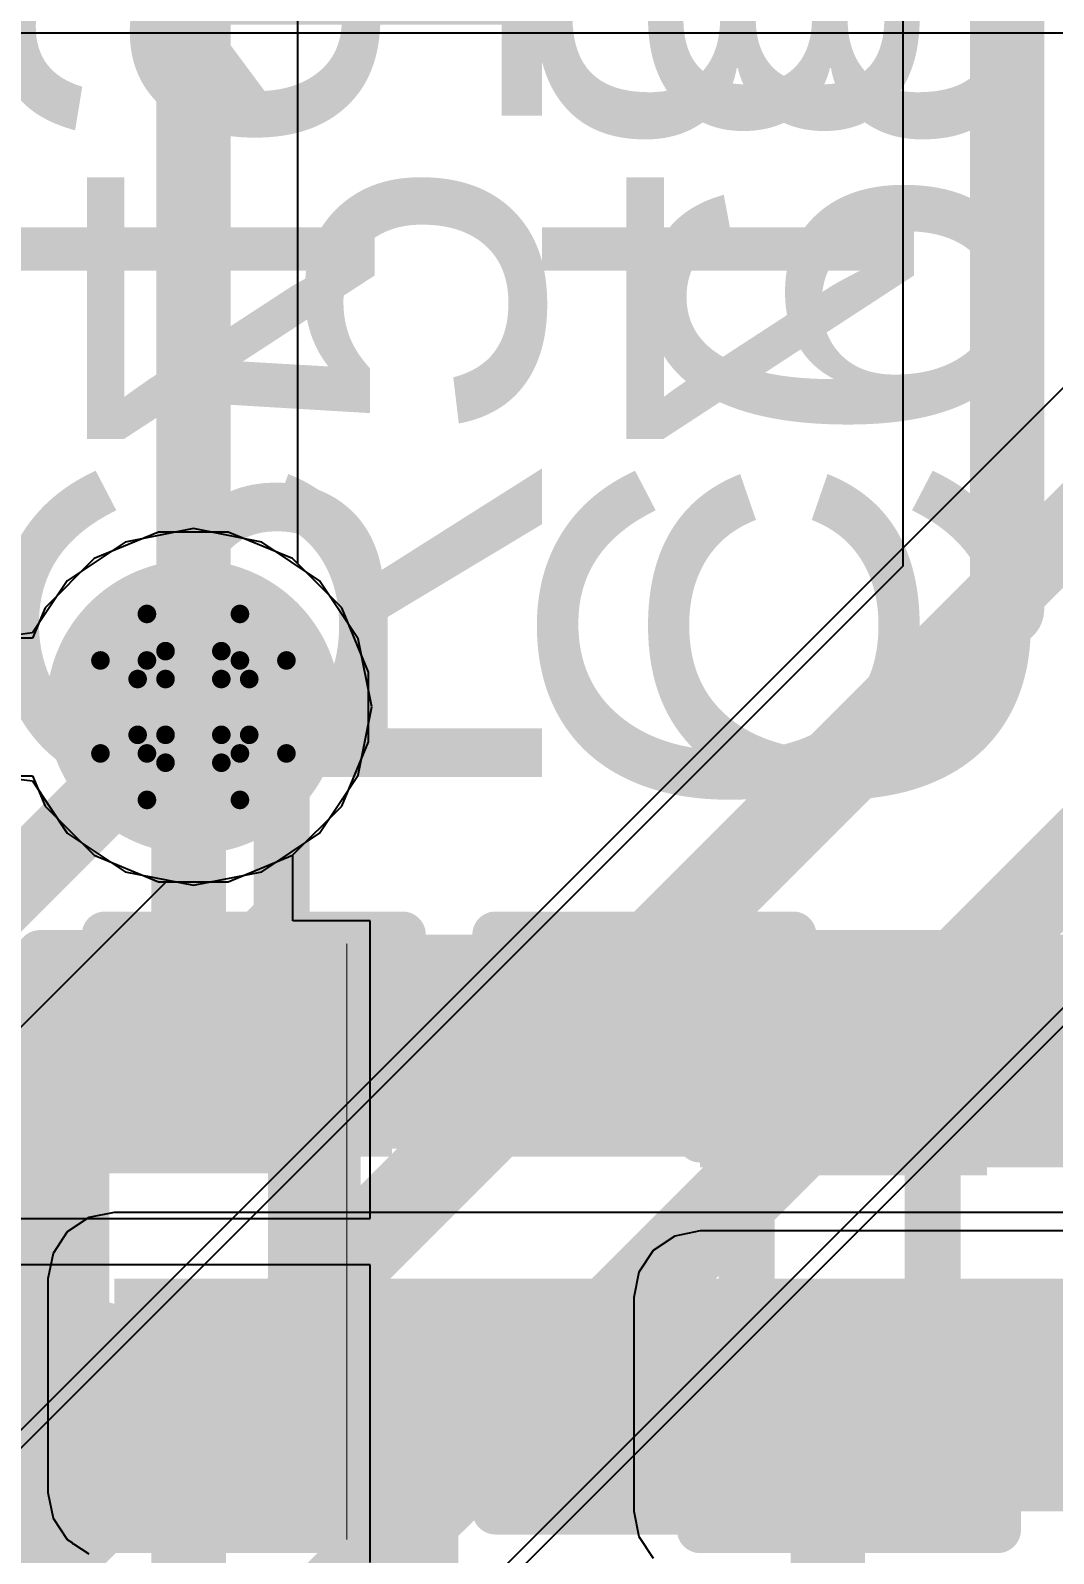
# Model space of a CAD drawing. Header units: inches. Extents: x -0.1 to 17.9, y -0.8 to 4.8.
# Drawn here: x 2.173 to 2.283, y 3.0515 to 3.2152 of the extents above; entities that cross this region are included whole.
import ezdxf

# ---------------------------------------------------------------- set-up
doc = ezdxf.new("R2010")
doc.units = ezdxf.units.IN
doc.header["$MEASUREMENT"] = 0
for name, color, linetype in [('Bottom Layer 1', 5, 'Continuous'), ('Bottom Overlay', 54, 'Continuous'), ('Bottom Paste', 16, 'Continuous'), ('Bottom Solder', 6, 'Continuous'), ('Drill Drawing', 1, 'Continuous'), ('GND+Signal', 16, 'Continuous'), ('Pad Holes', 156, 'Continuous'), ('PWR+Signal', 76, 'Continuous'), ('Top 3D Body', 56, 'Continuous'), ('Top Layer 1', 1, 'Continuous'), ('Top Overlay', 2, 'Continuous'), ('Top Paste', 8, 'Continuous'), ('Top Solder', 216, 'Continuous'), ('Via Holes', 16, 'Continuous')]:
    doc.layers.add(name, color=color, linetype=linetype)
doc.styles.add('Arial', font='', dxfattribs={"height": 0.2})
doc.styles.get('Arial').set_extended_font_data('Arial')

# ---------------------------------------------------------------- blocks, each defined once
blk = doc.blocks.new('C___0402_B_14')
at = {"layer": 'Bottom Layer 1'}
for points in [[(-0.0095, 0.0125), (-0.0095, -0.0125), (-0.0275, -0.0125), (-0.0275, 0.0125)], [(0.0275, 0.0125), (0.0275, -0.0125), (0.0095, -0.0125), (0.0095, 0.0125)]]:
    blk.add_hatch(color=5, dxfattribs=at).paths.add_polyline_path(points)
at = {"layer": 'Bottom Paste'}
for points in [[(-0.0095, 0.0125), (-0.0095, -0.0125), (-0.0275, -0.0125), (-0.0275, 0.0125)], [(0.0275, 0.0125), (0.0275, -0.0125), (0.0095, -0.0125), (0.0095, 0.0125)]]:
    blk.add_hatch(color=16, dxfattribs=at).paths.add_polyline_path(points)
at = {"layer": 'Bottom Solder'}
for points in [[(-0.00714, 0.01486), (-0.00714, -0.01486), (-0.02986, -0.01486), (-0.02986, 0.01486)], [(0.02986, 0.01486), (0.02986, -0.01486), (0.00714, -0.01486), (0.00714, 0.01486)]]:
    blk.add_hatch(color=6, dxfattribs=at).paths.add_polyline_path(points)
at = {"layer": 'Bottom Overlay'}
for points in [[(-0.031, 0.016, 0.005, 0.005, 0), (-0.031, -0.016, 0.005, 0.005, 0)], [(-0.031, 0.016, 0.005, 0.005, 0), (-0.011, 0.016, 0.005, 0.005, 0)], [(0.011, 0.016, 0.005, 0.005, 0), (0.031, 0.016, 0.005, 0.005, 0)], [(0.031, 0.016, 0.005, 0.005, 0), (0.031, -0.016, 0.005, 0.005, 0)], [(-0.031, -0.016, 0.005, 0.005, 0), (-0.011, -0.016, 0.005, 0.005, 0)], [(0.011, -0.016, 0.005, 0.005, 0), (0.031, -0.016, 0.005, 0.005, 0)]]:
    blk.add_lwpolyline(points, format="xyseb", dxfattribs=at)
for points in [[(-0.03225, 0.016, 0.0025, 0.0025, 1), (-0.02975, 0.016, 0.0025, 0.0025, 1)], [(-0.03225, 0.016, 0.0025, 0.0025, 1), (-0.02975, 0.016, 0.0025, 0.0025, 1)], [(-0.01225, 0.016, 0.0025, 0.0025, 1), (-0.00975, 0.016, 0.0025, 0.0025, 1)], [(0.00975, 0.016, 0.0025, 0.0025, 1), (0.01225, 0.016, 0.0025, 0.0025, 1)], [(0.02975, 0.016, 0.0025, 0.0025, 1), (0.03225, 0.016, 0.0025, 0.0025, 1)], [(0.02975, 0.016, 0.0025, 0.0025, 1), (0.03225, 0.016, 0.0025, 0.0025, 1)], [(-0.03225, -0.016, 0.0025, 0.0025, 1), (-0.02975, -0.016, 0.0025, 0.0025, 1)], [(-0.03225, -0.016, 0.0025, 0.0025, 1), (-0.02975, -0.016, 0.0025, 0.0025, 1)], [(-0.01225, -0.016, 0.0025, 0.0025, 1), (-0.00975, -0.016, 0.0025, 0.0025, 1)], [(0.00975, -0.016, 0.0025, 0.0025, 1), (0.01225, -0.016, 0.0025, 0.0025, 1)], [(0.02975, -0.016, 0.0025, 0.0025, 1), (0.03225, -0.016, 0.0025, 0.0025, 1)], [(0.02975, -0.016, 0.0025, 0.0025, 1), (0.03225, -0.016, 0.0025, 0.0025, 1)]]:
    blk.add_lwpolyline(points, format="xyseb", close=True, dxfattribs=at)
blk = doc.blocks.new('C___0402_B_15')
at = {"layer": 'Bottom Layer 1'}
for points in [[(-0.0095, 0.0125), (-0.0095, -0.0125), (-0.0275, -0.0125), (-0.0275, 0.0125)], [(0.0275, 0.0125), (0.0275, -0.0125), (0.0095, -0.0125), (0.0095, 0.0125)]]:
    blk.add_hatch(color=5, dxfattribs=at).paths.add_polyline_path(points)
at = {"layer": 'Bottom Paste'}
for points in [[(-0.0095, 0.0125), (-0.0095, -0.0125), (-0.0275, -0.0125), (-0.0275, 0.0125)], [(0.0275, 0.0125), (0.0275, -0.0125), (0.0095, -0.0125), (0.0095, 0.0125)]]:
    blk.add_hatch(color=16, dxfattribs=at).paths.add_polyline_path(points)
at = {"layer": 'Bottom Solder'}
for points in [[(-0.00714, 0.01486), (-0.00714, -0.01486), (-0.02986, -0.01486), (-0.02986, 0.01486)], [(0.02986, 0.01486), (0.02986, -0.01486), (0.00714, -0.01486), (0.00714, 0.01486)]]:
    blk.add_hatch(color=6, dxfattribs=at).paths.add_polyline_path(points)
at = {"layer": 'Bottom Overlay'}
for points in [[(-0.031, 0.016, 0.005, 0.005, 0), (-0.031, -0.016, 0.005, 0.005, 0)], [(-0.031, 0.016, 0.005, 0.005, 0), (-0.011, 0.016, 0.005, 0.005, 0)], [(0.011, 0.016, 0.005, 0.005, 0), (0.031, 0.016, 0.005, 0.005, 0)], [(0.031, 0.016, 0.005, 0.005, 0), (0.031, -0.016, 0.005, 0.005, 0)], [(-0.031, -0.016, 0.005, 0.005, 0), (-0.011, -0.016, 0.005, 0.005, 0)], [(0.011, -0.016, 0.005, 0.005, 0), (0.031, -0.016, 0.005, 0.005, 0)]]:
    blk.add_lwpolyline(points, format="xyseb", dxfattribs=at)
for points in [[(-0.03225, 0.016, 0.0025, 0.0025, 1), (-0.02975, 0.016, 0.0025, 0.0025, 1)], [(-0.03225, 0.016, 0.0025, 0.0025, 1), (-0.02975, 0.016, 0.0025, 0.0025, 1)], [(-0.01225, 0.016, 0.0025, 0.0025, 1), (-0.00975, 0.016, 0.0025, 0.0025, 1)], [(0.00975, 0.016, 0.0025, 0.0025, 1), (0.01225, 0.016, 0.0025, 0.0025, 1)], [(0.02975, 0.016, 0.0025, 0.0025, 1), (0.03225, 0.016, 0.0025, 0.0025, 1)], [(0.02975, 0.016, 0.0025, 0.0025, 1), (0.03225, 0.016, 0.0025, 0.0025, 1)], [(-0.03225, -0.016, 0.0025, 0.0025, 1), (-0.02975, -0.016, 0.0025, 0.0025, 1)], [(-0.03225, -0.016, 0.0025, 0.0025, 1), (-0.02975, -0.016, 0.0025, 0.0025, 1)], [(-0.01225, -0.016, 0.0025, 0.0025, 1), (-0.00975, -0.016, 0.0025, 0.0025, 1)], [(0.00975, -0.016, 0.0025, 0.0025, 1), (0.01225, -0.016, 0.0025, 0.0025, 1)], [(0.02975, -0.016, 0.0025, 0.0025, 1), (0.03225, -0.016, 0.0025, 0.0025, 1)], [(0.02975, -0.016, 0.0025, 0.0025, 1), (0.03225, -0.016, 0.0025, 0.0025, 1)]]:
    blk.add_lwpolyline(points, format="xyseb", close=True, dxfattribs=at)
blk = doc.blocks.new('C___0402_34')
at = {"layer": 'Top Layer 1'}
for points in [[(-0.0275, -0.0125), (-0.0275, 0.0125), (-0.0095, 0.0125), (-0.0095, -0.0125)], [(0.0095, -0.0125), (0.0095, 0.0125), (0.0275, 0.0125), (0.0275, -0.0125)]]:
    blk.add_hatch(color=1, dxfattribs=at).paths.add_polyline_path(points)
at = {"layer": 'Top Paste'}
for points in [[(-0.0275, -0.0125), (-0.0275, 0.0125), (-0.0095, 0.0125), (-0.0095, -0.0125)], [(0.0095, -0.0125), (0.0095, 0.0125), (0.0275, 0.0125), (0.0275, -0.0125)]]:
    blk.add_hatch(color=8, dxfattribs=at).paths.add_polyline_path(points)
at = {"layer": 'Top Solder'}
for points in [[(-0.02986, -0.01486), (-0.02986, 0.01486), (-0.00714, 0.01486), (-0.00714, -0.01486)], [(0.00714, -0.01486), (0.00714, 0.01486), (0.02986, 0.01486), (0.02986, -0.01486)]]:
    blk.add_hatch(color=216, dxfattribs=at).paths.add_polyline_path(points)
at = {"layer": 'Top Overlay'}
for points in [[(-0.031, 0.016, 0.005, 0.005, 0), (-0.011, 0.016, 0.005, 0.005, 0)], [(-0.031, 0.016, 0.005, 0.005, 0), (-0.031, -0.016, 0.005, 0.005, 0)], [(0.011, 0.016, 0.005, 0.005, 0), (0.031, 0.016, 0.005, 0.005, 0)], [(0.031, 0.016, 0.005, 0.005, 0), (0.031, -0.016, 0.005, 0.005, 0)], [(-0.031, -0.016, 0.005, 0.005, 0), (-0.011, -0.016, 0.005, 0.005, 0)], [(0.011, -0.016, 0.005, 0.005, 0), (0.031, -0.016, 0.005, 0.005, 0)]]:
    blk.add_lwpolyline(points, format="xyseb", dxfattribs=at)
for points in [[(-0.03225, 0.016, 0.0025, 0.0025, 1), (-0.02975, 0.016, 0.0025, 0.0025, 1)], [(-0.03225, 0.016, 0.0025, 0.0025, 1), (-0.02975, 0.016, 0.0025, 0.0025, 1)], [(-0.01225, 0.016, 0.0025, 0.0025, 1), (-0.00975, 0.016, 0.0025, 0.0025, 1)], [(0.00975, 0.016, 0.0025, 0.0025, 1), (0.01225, 0.016, 0.0025, 0.0025, 1)], [(0.02975, 0.016, 0.0025, 0.0025, 1), (0.03225, 0.016, 0.0025, 0.0025, 1)], [(0.02975, 0.016, 0.0025, 0.0025, 1), (0.03225, 0.016, 0.0025, 0.0025, 1)], [(-0.03225, -0.016, 0.0025, 0.0025, 1), (-0.02975, -0.016, 0.0025, 0.0025, 1)], [(-0.03225, -0.016, 0.0025, 0.0025, 1), (-0.02975, -0.016, 0.0025, 0.0025, 1)], [(-0.01225, -0.016, 0.0025, 0.0025, 1), (-0.00975, -0.016, 0.0025, 0.0025, 1)], [(0.00975, -0.016, 0.0025, 0.0025, 1), (0.01225, -0.016, 0.0025, 0.0025, 1)], [(0.02975, -0.016, 0.0025, 0.0025, 1), (0.03225, -0.016, 0.0025, 0.0025, 1)], [(0.02975, -0.016, 0.0025, 0.0025, 1), (0.03225, -0.016, 0.0025, 0.0025, 1)]]:
    blk.add_lwpolyline(points, format="xyseb", close=True, dxfattribs=at)
blk = doc.blocks.new('R___0402_92')
at = {"layer": 'Top Layer 1'}
for points in [[(-0.0275, -0.0125), (-0.0275, 0.0125), (-0.0095, 0.0125), (-0.0095, -0.0125)], [(0.0095, -0.0125), (0.0095, 0.0125), (0.0275, 0.0125), (0.0275, -0.0125)]]:
    blk.add_hatch(color=1, dxfattribs=at).paths.add_polyline_path(points)
at = {"layer": 'Top Paste'}
for points in [[(-0.0275, -0.0125), (-0.0275, 0.0125), (-0.0095, 0.0125), (-0.0095, -0.0125)], [(0.0095, -0.0125), (0.0095, 0.0125), (0.0275, 0.0125), (0.0275, -0.0125)]]:
    blk.add_hatch(color=8, dxfattribs=at).paths.add_polyline_path(points)
at = {"layer": 'Top Solder'}
for points in [[(-0.02967, -0.01466), (-0.02967, 0.01467), (-0.00733, 0.01467), (-0.00733, -0.01466)], [(0.00733, -0.01466), (0.00733, 0.01467), (0.02967, 0.01467), (0.02967, -0.01466)]]:
    blk.add_hatch(color=216, dxfattribs=at).paths.add_polyline_path(points)
at = {"layer": 'Top Overlay'}
for points in [[(-0.031, 0.016, 0.005, 0.005, 0), (-0.031, -0.016, 0.005, 0.005, 0)], [(-0.031, 0.016, 0.005, 0.005, 0), (0.031, 0.016, 0.005, 0.005, 0)], [(0.031, 0.016, 0.005, 0.005, 0), (0.031, -0.016, 0.005, 0.005, 0)], [(-0.031, -0.016, 0.005, 0.005, 0), (0.031, -0.016, 0.005, 0.005, 0)], [(-0.032, -0.017, 0.000127, 0.000127, 0), (0.032, -0.017, 0.000127, 0.000127, 0)]]:
    blk.add_lwpolyline(points, format="xyseb", dxfattribs=at)
for points in [[(-0.03225, 0.016, 0.0025, 0.0025, 1), (-0.02975, 0.016, 0.0025, 0.0025, 1)], [(-0.03225, 0.016, 0.0025, 0.0025, 1), (-0.02975, 0.016, 0.0025, 0.0025, 1)], [(0.02975, 0.016, 0.0025, 0.0025, 1), (0.03225, 0.016, 0.0025, 0.0025, 1)], [(0.02975, 0.016, 0.0025, 0.0025, 1), (0.03225, 0.016, 0.0025, 0.0025, 1)], [(-0.03225, -0.016, 0.0025, 0.0025, 1), (-0.02975, -0.016, 0.0025, 0.0025, 1)], [(-0.03225, -0.016, 0.0025, 0.0025, 1), (-0.02975, -0.016, 0.0025, 0.0025, 1)], [(0.02975, -0.016, 0.0025, 0.0025, 1), (0.03225, -0.016, 0.0025, 0.0025, 1)], [(0.02975, -0.016, 0.0025, 0.0025, 1), (0.03225, -0.016, 0.0025, 0.0025, 1)], [(-0.03203, -0.017, 0.0000635, 0.0000635, 1), (-0.03197, -0.017, 0.0000635, 0.0000635, 1)], [(0.03197, -0.017, 0.0000635, 0.0000635, 1), (0.03203, -0.017, 0.0000635, 0.0000635, 1)]]:
    blk.add_lwpolyline(points, format="xyseb", close=True, dxfattribs=at)

msp = doc.modelspace()

# ---------------------------------------------------------------- hatches: boundary and pattern name
at = {"layer": 'Bottom Layer 1'}
h = msp.add_hatch(color=5, dxfattribs=at)
edge = h.paths.add_edge_path()
edge.add_arc((2.19051, 3.1425), 0.01181, 0, 360)
for points in [[(2.363, 3.118), (2.182, 3.118), (2.182, 3.095), (2.363, 3.095)], [(2.363, 3.081), (2.182, 3.081), (2.182, 3.058), (2.363, 3.058)]]:
    msp.add_hatch(color=5, dxfattribs=at).paths.add_polyline_path(points)
at = {"layer": 'Bottom Solder'}
h = msp.add_hatch(color=6, dxfattribs=at)
edge = h.paths.add_edge_path()
edge.add_arc((2.19051, 3.1425), 0.01581, 0, 360)
at = {"layer": 'GND+Signal'}
h = msp.add_hatch(color=16, dxfattribs=at)
edge = h.paths.add_edge_path()
edge.add_arc((2.19051, 3.1425), 0.01181, 0, 360)
at = {"layer": 'Pad Holes'}
h = msp.add_hatch(color=7, dxfattribs=at)
edge = h.paths.add_edge_path()
edge.add_arc((2.2, 3.15), 0.0015, 0, 360)
h = msp.add_hatch(color=7, dxfattribs=at)
edge = h.paths.add_edge_path()
edge.add_arc((2.2, 3.12), 0.0015, 0, 360)
h = msp.add_hatch(color=7, dxfattribs=at)
edge = h.paths.add_edge_path()
edge.add_arc((2.2, 3.12), 0.0015, 0, 360)
h = msp.add_hatch(color=7, dxfattribs=at)
edge = h.paths.add_edge_path()
edge.add_arc((2.194, 3.114), 0.0015, 0, 360)
h = msp.add_hatch(color=7, dxfattribs=at)
edge = h.paths.add_edge_path()
edge.add_arc((2.25, 3.10469), 0.0015, 0, 360)
h = msp.add_hatch(color=7, dxfattribs=at)
edge = h.paths.add_edge_path()
edge.add_arc((2.27, 3.10469), 0.0015, 0, 360)
h = msp.add_hatch(color=7, dxfattribs=at)
edge = h.paths.add_edge_path()
edge.add_arc((2.17898, 3.10165), 0.00125, 0, 360)
h = msp.add_hatch(color=7, dxfattribs=at)
edge = h.paths.add_edge_path()
edge.add_arc((2.20102, 3.10165), 0.00125, 0, 360)
h = msp.add_hatch(color=7, dxfattribs=at)
edge = h.paths.add_edge_path()
edge.add_arc((2.25, 3.06531), 0.0015, 0, 360)
h = msp.add_hatch(color=7, dxfattribs=at)
edge = h.paths.add_edge_path()
edge.add_arc((2.27, 3.06531), 0.0015, 0, 360)
h = msp.add_hatch(color=7, dxfattribs=at)
edge = h.paths.add_edge_path()
edge.add_arc((2.17898, 3.05835), 0.00125, 0, 360)
h = msp.add_hatch(color=7, dxfattribs=at)
edge = h.paths.add_edge_path()
edge.add_arc((2.20102, 3.05835), 0.00125, 0, 360)
at = {"layer": 'PWR+Signal'}
h = msp.add_hatch(color=76, dxfattribs=at)
edge = h.paths.add_edge_path()
edge.add_arc((2.19051, 3.1425), 0.01181, 0, 360)
at = {"layer": 'Top 3D Body'}
h = msp.add_hatch(color=56, dxfattribs=at)
edge = h.paths.add_edge_path()
edge.add_arc((2.2, 3.15), 0.0015, 0, 360)
h = msp.add_hatch(color=56, dxfattribs=at)
edge = h.paths.add_edge_path()
edge.add_arc((2.2, 3.12), 0.0015, 0, 360)
h = msp.add_hatch(color=56, dxfattribs=at)
edge = h.paths.add_edge_path()
edge.add_arc((2.2, 3.12), 0.0015, 0, 360)
h = msp.add_hatch(color=56, dxfattribs=at)
edge = h.paths.add_edge_path()
edge.add_arc((2.194, 3.114), 0.0015, 0, 360)
h = msp.add_hatch(color=56, dxfattribs=at)
edge = h.paths.add_edge_path()
edge.add_arc((2.25, 3.10469), 0.0015, 0, 360)
h = msp.add_hatch(color=56, dxfattribs=at)
edge = h.paths.add_edge_path()
edge.add_arc((2.27, 3.10469), 0.0015, 0, 360)
h = msp.add_hatch(color=56, dxfattribs=at)
edge = h.paths.add_edge_path()
edge.add_arc((2.17898, 3.10165), 0.00125, 0, 360)
h = msp.add_hatch(color=56, dxfattribs=at)
edge = h.paths.add_edge_path()
edge.add_arc((2.20102, 3.10165), 0.00125, 0, 360)
h = msp.add_hatch(color=56, dxfattribs=at)
edge = h.paths.add_edge_path()
edge.add_arc((2.25, 3.06531), 0.0015, 0, 360)
h = msp.add_hatch(color=56, dxfattribs=at)
edge = h.paths.add_edge_path()
edge.add_arc((2.27, 3.06531), 0.0015, 0, 360)
h = msp.add_hatch(color=56, dxfattribs=at)
edge = h.paths.add_edge_path()
edge.add_arc((2.17898, 3.05835), 0.00125, 0, 360)
h = msp.add_hatch(color=56, dxfattribs=at)
edge = h.paths.add_edge_path()
edge.add_arc((2.20102, 3.05835), 0.00125, 0, 360)
at = {"layer": 'Top Layer 1'}
h = msp.add_hatch(color=1, dxfattribs=at)
edge = h.paths.add_edge_path()
edge.add_arc((2.19051, 3.1425), 0.01181, 0, 360)
for points in [[(2.245, 3.093), (2.405, 3.093), (2.405, 3.116), (2.245, 3.116)], [(2.245, 3.056), (2.405, 3.056), (2.405, 3.079), (2.245, 3.079)]]:
    msp.add_hatch(color=1, dxfattribs=at).paths.add_polyline_path(points)
at = {"layer": 'Via Holes'}
h = msp.add_hatch(color=7, dxfattribs=at)
edge = h.paths.add_edge_path()
edge.add_arc((2.19051, 3.1425), 0.00591, 0, 360)

# ---------------------------------------------------------------- linework, layer by layer
at = {"layer": 'Bottom Layer 1'}
for p, q in [((2.20173, 3.15789), (2.20173, 3.22686)), ((2.20646, 3.15316), (2.20173, 3.15789)), ((2.20932, 3.14624), (2.20646, 3.15316)), ((2.20932, 3.13876), (2.20932, 3.14624)), ((2.20646, 3.13184), (2.20932, 3.13876)), ((2.1678, 3.13509), (2.17322, 3.13509)), ((2.17322, 3.13509), (2.17456, 3.13184)), ((2.17456, 3.13184), (2.17985, 3.12655)), ((2.20117, 3.12655), (2.20646, 3.13184)), ((2.17985, 3.12655), (2.18677, 3.12369)), ((2.19425, 3.12369), (2.20117, 3.12655)), ((2.18677, 3.12369), (2.19425, 3.12369)), ((2.17927, 3.08759), (2.17695, 3.08605)), ((2.182, 3.08814), (2.17927, 3.08759)), ((2.363, 3.08814), (2.182, 3.08814)), ((2.17695, 3.08605), (2.17541, 3.08373)), ((2.17541, 3.08373), (2.17486, 3.081)), ((2.17486, 3.081), (2.17486, 3.058)), ((2.17486, 3.058), (2.17541, 3.05527)), ((2.17541, 3.05527), (2.17695, 3.05295)), ((2.17695, 3.05295), (2.1775, 3.05259)), ((2.1775, 3.05259), (2.1775, 3.0525)), ((2.1775, 3.0525), (2.17763, 3.0525)), ((2.17763, 3.0525), (2.17927, 3.05141))]:
    msp.add_line(p, q, dxfattribs=at)
for points in [[(2.19051, 3.1425, 0.008, 0.008, 0), (2.19051, 3.23151, 0.008, 0.008, 0)], [(2.213, 3.01, 0.012, 0.012, 0), (2.213, 3.066, 0.012, 0.012, 0)]]:
    msp.add_lwpolyline(points, format="xyseb", dxfattribs=at)
for points in [[(2.18851, 3.1425, 0.004, 0.004, 1), (2.19251, 3.1425, 0.004, 0.004, 1)], [(2.21, 3.066, 0.006, 0.006, 1), (2.216, 3.066, 0.006, 0.006, 1)]]:
    msp.add_lwpolyline(points, format="xyseb", close=True, dxfattribs=at)
at = {"layer": 'Drill Drawing'}
for points in [[(2.18551, 3.1475, 0.002, 0.002, 0), (2.18551, 3.1525, 0.002, 0.002, 0)], [(2.18551, 3.1525, 0.002, 0.002, 0), (2.19551, 3.1525, 0.002, 0.002, 0)], [(2.19551, 3.1475, 0.002, 0.002, 0), (2.19551, 3.1525, 0.002, 0.002, 0)], [(2.18051, 3.1375, 0.002, 0.002, 0), (2.18051, 3.1475, 0.002, 0.002, 0)], [(2.18051, 3.1475, 0.002, 0.002, 0), (2.18551, 3.1475, 0.002, 0.002, 0)], [(2.18751, 3.1455, 0.002, 0.002, 0), (2.18751, 3.1485, 0.002, 0.002, 0)], [(2.18751, 3.1485, 0.002, 0.002, 0), (2.19351, 3.1485, 0.002, 0.002, 0)], [(2.19351, 3.1455, 0.002, 0.002, 0), (2.19351, 3.1485, 0.002, 0.002, 0)], [(2.19551, 3.1475, 0.002, 0.002, 0), (2.20051, 3.1475, 0.002, 0.002, 0)], [(2.20051, 3.1375, 0.002, 0.002, 0), (2.20051, 3.1475, 0.002, 0.002, 0)], [(2.18451, 3.1395, 0.002, 0.002, 0), (2.18451, 3.1455, 0.002, 0.002, 0)], [(2.18451, 3.1455, 0.002, 0.002, 0), (2.18751, 3.1455, 0.002, 0.002, 0)], [(2.19351, 3.1455, 0.002, 0.002, 0), (2.19651, 3.1455, 0.002, 0.002, 0)], [(2.19651, 3.1395, 0.002, 0.002, 0), (2.19651, 3.1455, 0.002, 0.002, 0)], [(2.18451, 3.1395, 0.002, 0.002, 0), (2.18751, 3.1395, 0.002, 0.002, 0)], [(2.18751, 3.1365, 0.002, 0.002, 0), (2.18751, 3.1395, 0.002, 0.002, 0)], [(2.19351, 3.1395, 0.002, 0.002, 0), (2.19651, 3.1395, 0.002, 0.002, 0)], [(2.19351, 3.1365, 0.002, 0.002, 0), (2.19351, 3.1395, 0.002, 0.002, 0)], [(2.18051, 3.1375, 0.002, 0.002, 0), (2.18551, 3.1375, 0.002, 0.002, 0)], [(2.18551, 3.1325, 0.002, 0.002, 0), (2.18551, 3.1375, 0.002, 0.002, 0)], [(2.19551, 3.1375, 0.002, 0.002, 0), (2.20051, 3.1375, 0.002, 0.002, 0)], [(2.19551, 3.1325, 0.002, 0.002, 0), (2.19551, 3.1375, 0.002, 0.002, 0)], [(2.18751, 3.1365, 0.002, 0.002, 0), (2.19351, 3.1365, 0.002, 0.002, 0)], [(2.18551, 3.1325, 0.002, 0.002, 0), (2.19551, 3.1325, 0.002, 0.002, 0)]]:
    msp.add_lwpolyline(points, format="xyseb", dxfattribs=at)
for points in [[(2.18501, 3.1525, 0.001, 0.001, 1), (2.18601, 3.1525, 0.001, 0.001, 1)], [(2.18501, 3.1525, 0.001, 0.001, 1), (2.18601, 3.1525, 0.001, 0.001, 1)], [(2.19501, 3.1525, 0.001, 0.001, 1), (2.19601, 3.1525, 0.001, 0.001, 1)], [(2.19501, 3.1525, 0.001, 0.001, 1), (2.19601, 3.1525, 0.001, 0.001, 1)], [(2.18001, 3.1475, 0.001, 0.001, 1), (2.18101, 3.1475, 0.001, 0.001, 1)], [(2.18001, 3.1475, 0.001, 0.001, 1), (2.18101, 3.1475, 0.001, 0.001, 1)], [(2.18501, 3.1475, 0.001, 0.001, 1), (2.18601, 3.1475, 0.001, 0.001, 1)], [(2.18501, 3.1475, 0.001, 0.001, 1), (2.18601, 3.1475, 0.001, 0.001, 1)], [(2.18701, 3.1485, 0.001, 0.001, 1), (2.18801, 3.1485, 0.001, 0.001, 1)], [(2.18701, 3.1485, 0.001, 0.001, 1), (2.18801, 3.1485, 0.001, 0.001, 1)], [(2.19301, 3.1485, 0.001, 0.001, 1), (2.19401, 3.1485, 0.001, 0.001, 1)], [(2.19301, 3.1485, 0.001, 0.001, 1), (2.19401, 3.1485, 0.001, 0.001, 1)], [(2.19501, 3.1475, 0.001, 0.001, 1), (2.19601, 3.1475, 0.001, 0.001, 1)], [(2.19501, 3.1475, 0.001, 0.001, 1), (2.19601, 3.1475, 0.001, 0.001, 1)], [(2.20001, 3.1475, 0.001, 0.001, 1), (2.20101, 3.1475, 0.001, 0.001, 1)], [(2.20001, 3.1475, 0.001, 0.001, 1), (2.20101, 3.1475, 0.001, 0.001, 1)], [(2.18401, 3.1455, 0.001, 0.001, 1), (2.18501, 3.1455, 0.001, 0.001, 1)], [(2.18401, 3.1455, 0.001, 0.001, 1), (2.18501, 3.1455, 0.001, 0.001, 1)], [(2.18701, 3.1455, 0.001, 0.001, 1), (2.18801, 3.1455, 0.001, 0.001, 1)], [(2.18701, 3.1455, 0.001, 0.001, 1), (2.18801, 3.1455, 0.001, 0.001, 1)], [(2.19301, 3.1455, 0.001, 0.001, 1), (2.19401, 3.1455, 0.001, 0.001, 1)], [(2.19301, 3.1455, 0.001, 0.001, 1), (2.19401, 3.1455, 0.001, 0.001, 1)], [(2.19601, 3.1455, 0.001, 0.001, 1), (2.19701, 3.1455, 0.001, 0.001, 1)], [(2.19601, 3.1455, 0.001, 0.001, 1), (2.19701, 3.1455, 0.001, 0.001, 1)], [(2.18401, 3.1395, 0.001, 0.001, 1), (2.18501, 3.1395, 0.001, 0.001, 1)], [(2.18401, 3.1395, 0.001, 0.001, 1), (2.18501, 3.1395, 0.001, 0.001, 1)], [(2.18701, 3.1395, 0.001, 0.001, 1), (2.18801, 3.1395, 0.001, 0.001, 1)], [(2.18701, 3.1395, 0.001, 0.001, 1), (2.18801, 3.1395, 0.001, 0.001, 1)], [(2.19301, 3.1395, 0.001, 0.001, 1), (2.19401, 3.1395, 0.001, 0.001, 1)], [(2.19301, 3.1395, 0.001, 0.001, 1), (2.19401, 3.1395, 0.001, 0.001, 1)], [(2.19601, 3.1395, 0.001, 0.001, 1), (2.19701, 3.1395, 0.001, 0.001, 1)], [(2.19601, 3.1395, 0.001, 0.001, 1), (2.19701, 3.1395, 0.001, 0.001, 1)], [(2.18001, 3.1375, 0.001, 0.001, 1), (2.18101, 3.1375, 0.001, 0.001, 1)], [(2.18001, 3.1375, 0.001, 0.001, 1), (2.18101, 3.1375, 0.001, 0.001, 1)], [(2.18501, 3.1375, 0.001, 0.001, 1), (2.18601, 3.1375, 0.001, 0.001, 1)], [(2.18501, 3.1375, 0.001, 0.001, 1), (2.18601, 3.1375, 0.001, 0.001, 1)], [(2.19501, 3.1375, 0.001, 0.001, 1), (2.19601, 3.1375, 0.001, 0.001, 1)], [(2.19501, 3.1375, 0.001, 0.001, 1), (2.19601, 3.1375, 0.001, 0.001, 1)], [(2.20001, 3.1375, 0.001, 0.001, 1), (2.20101, 3.1375, 0.001, 0.001, 1)], [(2.20001, 3.1375, 0.001, 0.001, 1), (2.20101, 3.1375, 0.001, 0.001, 1)], [(2.18701, 3.1365, 0.001, 0.001, 1), (2.18801, 3.1365, 0.001, 0.001, 1)], [(2.18701, 3.1365, 0.001, 0.001, 1), (2.18801, 3.1365, 0.001, 0.001, 1)], [(2.19301, 3.1365, 0.001, 0.001, 1), (2.19401, 3.1365, 0.001, 0.001, 1)], [(2.19301, 3.1365, 0.001, 0.001, 1), (2.19401, 3.1365, 0.001, 0.001, 1)], [(2.18501, 3.1325, 0.001, 0.001, 1), (2.18601, 3.1325, 0.001, 0.001, 1)], [(2.18501, 3.1325, 0.001, 0.001, 1), (2.18601, 3.1325, 0.001, 0.001, 1)], [(2.19501, 3.1325, 0.001, 0.001, 1), (2.19601, 3.1325, 0.001, 0.001, 1)], [(2.19501, 3.1325, 0.001, 0.001, 1), (2.19601, 3.1325, 0.001, 0.001, 1)]]:
    msp.add_lwpolyline(points, format="xyseb", close=True, dxfattribs=at)
at = {"layer": 'GND+Signal'}
for p, q in [((2.26678, 3.24187), (2.26678, 3.15765)), ((2.19051, 3.16168), (2.18317, 3.16022)), ((2.19785, 3.16022), (2.19051, 3.16168)), ((2.18317, 3.16022), (2.17695, 3.15606)), ((2.20407, 3.15606), (2.19785, 3.16022)), ((2.26678, 3.15765), (2.05277, 2.94363)), ((2.17695, 3.15606), (2.17321, 3.15046)), ((2.20823, 3.14984), (2.20407, 3.15606)), ((2.17321, 3.15046), (2.17051, 3.15012)), ((2.20969, 3.1425), (2.20823, 3.14984)), ((2.20943, 3.03357), (2.32093, 3.14507)), ((2.20823, 3.13516), (2.20969, 3.1425)), ((2.20407, 3.12894), (2.20823, 3.13516)), ((2.19785, 3.12478), (2.20407, 3.12894)), ((2.16794, 3.10407), (2.18774, 3.12387)), ((2.18774, 3.12387), (2.19051, 3.12332)), ((2.19051, 3.12332), (2.19785, 3.12478))]:
    msp.add_line(p, q, dxfattribs=at)
for points in [[(2.278, 3.153, 0.008, 0.008, 0), (2.278, 3.257, 0.008, 0.008, 0)], [(2.05, 2.925, 0.008, 0.008, 0), (2.278, 3.153, 0.008, 0.008, 0)], [(2.085, 2.925, 0.008, 0.008, 0), (2.313, 3.153, 0.008, 0.008, 0)], [(2.16001, 3.112, 0.008, 0.008, 0), (2.19051, 3.1425, 0.008, 0.008, 0)]]:
    msp.add_lwpolyline(points, format="xyseb", dxfattribs=at)
for points in [[(2.276, 3.153, 0.004, 0.004, 1), (2.28, 3.153, 0.004, 0.004, 1)], [(2.276, 3.153, 0.004, 0.004, 1), (2.28, 3.153, 0.004, 0.004, 1)], [(2.18851, 3.1425, 0.004, 0.004, 1), (2.19251, 3.1425, 0.004, 0.004, 1)]]:
    msp.add_lwpolyline(points, format="xyseb", close=True, dxfattribs=at)
at = {"layer": 'PWR+Signal'}
for p, q in [((1.7437, 3.215), (2.31129, 3.215)), ((2.31496, 3.20775), (2.1236, 3.01639)), ((2.19051, 3.16168), (2.18317, 3.16022)), ((2.19785, 3.16022), (2.19051, 3.16168)), ((2.18317, 3.16022), (2.17695, 3.15606)), ((2.20407, 3.15606), (2.19785, 3.16022)), ((2.17695, 3.15606), (2.17321, 3.15046)), ((2.20823, 3.14984), (2.20407, 3.15606)), ((2.17321, 3.15046), (2.17051, 3.15012)), ((2.20969, 3.1425), (2.20823, 3.14984)), ((2.20823, 3.13516), (2.20969, 3.1425)), ((2.20407, 3.12894), (2.20823, 3.13516)), ((2.17051, 3.13488), (2.17321, 3.13454)), ((2.17321, 3.13454), (2.17695, 3.12894)), ((2.17695, 3.12894), (2.18317, 3.12478)), ((2.19785, 3.12478), (2.20407, 3.12894)), ((2.18317, 3.12478), (2.19051, 3.12332)), ((2.19051, 3.12332), (2.19785, 3.12478)), ((2.16374, 2.98987), (2.29265, 3.11878))]:
    msp.add_line(p, q, dxfattribs=at)
for points in [[(2.11752, 2.99445, 0.008, 0.008, 0), (2.33007, 3.207, 0.008, 0.008, 0)], [(2.15252, 2.99452, 0.008, 0.008, 0), (2.288, 3.13, 0.008, 0.008, 0)]]:
    msp.add_lwpolyline(points, format="xyseb", dxfattribs=at)
at = {"layer": 'Top 3D Body'}
for points in [[(2.2, 3.12, 0.006, 0.006, 0), (2.2, 3.15, 0.006, 0.006, 0)], [(2.194, 3.114, 0.006, 0.006, 0), (2.2, 3.12, 0.006, 0.006, 0)], [(2.25, 3.06531, 0.006, 0.006, 0), (2.25, 3.10469, 0.006, 0.006, 0)], [(2.27, 3.06531, 0.006, 0.006, 0), (2.27, 3.10469, 0.006, 0.006, 0)], [(2.17898, 3.05835, 0.005, 0.005, 0), (2.17898, 3.10165, 0.005, 0.005, 0)], [(2.20102, 3.05835, 0.005, 0.005, 0), (2.20102, 3.10165, 0.005, 0.005, 0)]]:
    msp.add_lwpolyline(points, format="xyseb", dxfattribs=at)
for points in [[(2.1985, 3.15, 0.003, 0.003, 1), (2.2015, 3.15, 0.003, 0.003, 1)], [(2.1985, 3.12, 0.003, 0.003, 1), (2.2015, 3.12, 0.003, 0.003, 1)], [(2.1985, 3.12, 0.003, 0.003, 1), (2.2015, 3.12, 0.003, 0.003, 1)], [(2.1925, 3.114, 0.003, 0.003, 1), (2.1955, 3.114, 0.003, 0.003, 1)], [(2.2485, 3.10469, 0.003, 0.003, 1), (2.2515, 3.10469, 0.003, 0.003, 1)], [(2.2685, 3.10469, 0.003, 0.003, 1), (2.2715, 3.10469, 0.003, 0.003, 1)], [(2.17773, 3.10165, 0.0025, 0.0025, 1), (2.18023, 3.10165, 0.0025, 0.0025, 1)], [(2.19977, 3.10165, 0.0025, 0.0025, 1), (2.20227, 3.10165, 0.0025, 0.0025, 1)], [(2.2485, 3.06531, 0.003, 0.003, 1), (2.2515, 3.06531, 0.003, 0.003, 1)], [(2.2685, 3.06531, 0.003, 0.003, 1), (2.2715, 3.06531, 0.003, 0.003, 1)], [(2.17773, 3.05835, 0.0025, 0.0025, 1), (2.18023, 3.05835, 0.0025, 0.0025, 1)], [(2.19977, 3.05835, 0.0025, 0.0025, 1), (2.20227, 3.05835, 0.0025, 0.0025, 1)]]:
    msp.add_lwpolyline(points, format="xyseb", close=True, dxfattribs=at)
at = {"layer": 'Top Layer 1'}
for p, q in [((2.18677, 3.16131), (2.17985, 3.15845)), ((2.19425, 3.16131), (2.18677, 3.16131)), ((2.20117, 3.15845), (2.19425, 3.16131)), ((2.17985, 3.15845), (2.17456, 3.15316)), ((2.20646, 3.15316), (2.20117, 3.15845)), ((2.17456, 3.15316), (2.17322, 3.14991)), ((2.20932, 3.14624), (2.20646, 3.15316)), ((2.17322, 3.14991), (2.1678, 3.14991)), ((2.20932, 3.13876), (2.20932, 3.14624)), ((2.20646, 3.13184), (2.20932, 3.13876)), ((2.20121, 3.1266), (2.20646, 3.13184)), ((2.20121, 3.1195), (2.20121, 3.1266)), ((2.2095, 3.1195), (2.20121, 3.1195)), ((2.2095, 3.0875), (2.2095, 3.1195)), ((2.1695, 3.0875), (2.1745, 3.0875)), ((2.1745, 3.0875), (2.2095, 3.0875)), ((2.245, 3.08614), (2.24227, 3.08559)), ((2.405, 3.08614), (2.245, 3.08614)), ((2.24227, 3.08559), (2.23995, 3.08405)), ((2.23995, 3.08405), (2.23841, 3.08173)), ((2.2095, 3.0825), (2.1705, 3.0825)), ((2.2095, 3.0505), (2.2095, 3.0825)), ((2.23841, 3.08173), (2.23786, 3.079)), ((2.23786, 3.079), (2.23786, 3.056)), ((2.23786, 3.056), (2.23841, 3.05327)), ((2.23841, 3.05327), (2.23995, 3.05095))]:
    msp.add_line(p, q, dxfattribs=at)
for points in [[(2.19, 3.1035, 0.008, 0.008, 0), (2.19, 3.14199, 0.008, 0.008, 0)], [(2.19, 3.025, 0.008, 0.008, 0), (2.19, 3.0665, 0.008, 0.008, 0)], [(2.25874, 3.06424, 0.008, 0.008, 0), (2.261, 3.0665, 0.008, 0.008, 0)], [(2.25874, 2.968, 0.008, 0.008, 0), (2.25874, 3.06424, 0.008, 0.008, 0)]]:
    msp.add_lwpolyline(points, format="xyseb", dxfattribs=at)
for points in [[(2.188, 3.14199, 0.004, 0.004, 1), (2.192, 3.14199, 0.004, 0.004, 1)], [(2.188, 3.1035, 0.004, 0.004, 1), (2.192, 3.1035, 0.004, 0.004, 1)], [(2.188, 3.0665, 0.004, 0.004, 1), (2.192, 3.0665, 0.004, 0.004, 1)], [(2.259, 3.0665, 0.004, 0.004, 1), (2.263, 3.0665, 0.004, 0.004, 1)], [(2.25674, 3.06424, 0.004, 0.004, 1), (2.26074, 3.06424, 0.004, 0.004, 1)], [(2.25674, 3.06424, 0.004, 0.004, 1), (2.26074, 3.06424, 0.004, 0.004, 1)]]:
    msp.add_lwpolyline(points, format="xyseb", close=True, dxfattribs=at)

# ---------------------------------------------------------------- block references
at = {"rotation": 90}
for name, p in [('C___0402_B_15', (2.197, 3.087)), ('C___0402_B_14', (2.239, 3.087)), ('R___0402_92', (2.19, 3.085)), ('C___0402_34', (2.261, 3.085))]:
    msp.add_blockref(name, p, dxfattribs=at)

# ---------------------------------------------------------------- texts
at = {"layer": 'Bottom Overlay', "style": 'Arial', "text_generation_flag": 2}
for s, p in [('C49', (2.17001, 3.12968)), ('C48', (2.22801, 3.12968))]:
    msp.add_text(s, height=0.04, rotation=270, dxfattribs=at).set_placement(p)
at = {"layer": 'Top Overlay', "style": 'Arial'}
for s, p in [('R51', (2.22799, 3.13039)), ('C68', (2.27999, 3.12968))]:
    msp.add_text(s, height=0.04, rotation=90, dxfattribs=at).set_placement(p)

doc.saveas('drawing.dxf')
